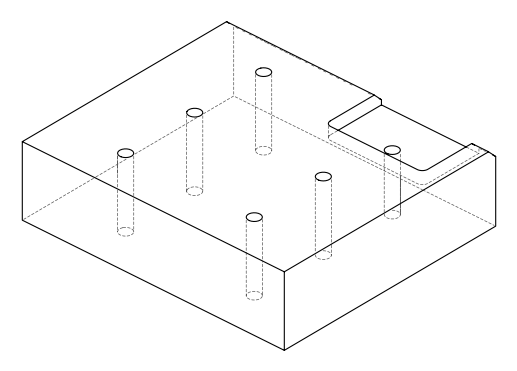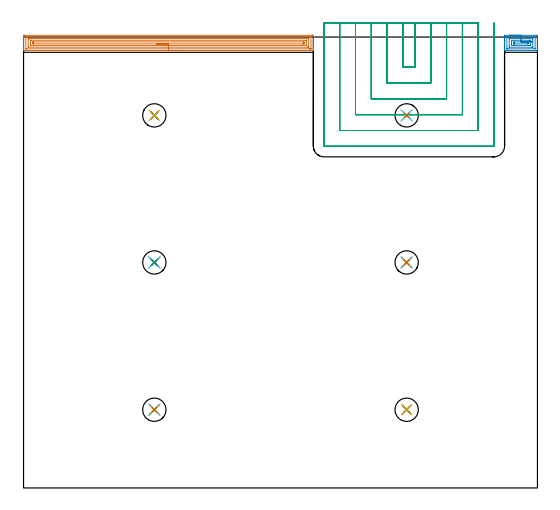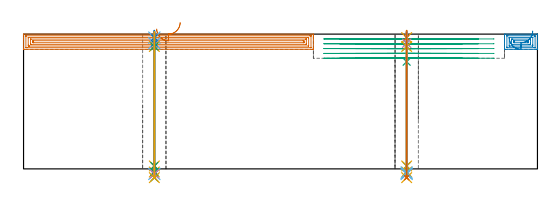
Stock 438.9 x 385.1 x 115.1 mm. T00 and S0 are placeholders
(PLAN: 31 operations, 24 tool changes, 41.8 min)
(1 AREA_MILL | FG_CHAMFER_SURFACE | UGT0205_001 | 10.15 min | 21489 mm3)
(2 AREA_MILL_1 | FG_CHAMFER_SURFACE_1 | UGT0205_001 | 1.38 min | 2950 mm3)
(3 MILL_SLOT | SLOT_PARTIAL_RECTANGULAR | UGT0201_100 | Follow Part, ap 4.5, ae 75% | 21.43 min | 342274 mm3)
(4 SPOT_DRILL | STEP1HOLE | NXT0321_9005460120000 | 0.05 min | 185 mm3)
(5 SPOT_DRILL_1 | STEP1HOLE_1 | NXT0321_9005460120000 | 0.05 min | 183 mm3)
(6 SPOT_DRILL_2 | STEP1HOLE_2 | NXT0321_9005460120000 | 0.05 min | 187 mm3)
(7 SPOT_DRILL_3 | STEP1HOLE_3 | NXT0321_9005460120000 | 0.05 min | 176 mm3)
(8 SPOT_DRILL_4 | STEP1HOLE_4 | NXT0321_9005460120000 | 0.05 min | 178 mm3)
(9 SPOT_DRILL_5 | STEP1HOLE_5 | NXT0321_9005460120000 | 0.05 min | 183 mm3)
(10 DRILL_BLIND_HOLE_INTO_CENTER | STEP1HOLE | NXT0301_023 | 0.04 min | 97 mm3)
(11 GUN_DRILL_THROUGH_HOLE | STEP1HOLE | UGT0307_001 | 0.52 min | 2085 mm3)
(12 SPADE_DRILL_TO_ENLARGE_THROUGH_HOLE | STEP1HOLE | UGT0306_003 | 0.49 min | 11715 mm3)
(13 DRILL_TO_ENLARGE_THROUGH_HOLE | STEP1HOLE | UGT0301_265 | 0.5 min | 21670 mm3)
(14 DRILL_BLIND_HOLE_INTO_CENTER_1 | STEP1HOLE_1 | NXT0301_023 | 0.04 min | 93 mm3)
(15 GUN_DRILL_THROUGH_HOLE_1 | STEP1HOLE_1 | UGT0307_001 | 0.52 min | 2074 mm3)
(16 SPADE_DRILL_TO_ENLARGE_THROUGH_HOLE_1 | STEP1HOLE_1 | UGT0306_003 | 0.49 min | 11724 mm3)
(17 DRILL_TO_ENLARGE_THROUGH_HOLE_1 | STEP1HOLE_1 | UGT0301_265 | 0.5 min | 21672 mm3)
(18 DRILL_BLIND_HOLE_INTO_CENTER_2 | STEP1HOLE_2 | NXT0301_023 | 0.04 min | 101 mm3)
(19 GUN_DRILL_THROUGH_HOLE_2 | STEP1HOLE_2 | UGT0307_001 | 0.52 min | 2065 mm3)
(20 SPADE_DRILL_TO_ENLARGE_THROUGH_HOLE_2 | STEP1HOLE_2 | UGT0306_003 | 0.49 min | 11738 mm3)
(21 DRILL_TO_ENLARGE_THROUGH_HOLE_2 | STEP1HOLE_2 | UGT0301_265 | 0.5 min | 21650 mm3)
(22 DRILL_BLIND_HOLE_INTO_CENTER_3 | STEP1HOLE_3 | NXT0301_023 | 0.04 min | 109 mm3)
(23 GUN_DRILL_THROUGH_HOLE_3 | STEP1HOLE_3 | UGT0307_001 | 0.52 min | 2063 mm3)
(24 SPADE_DRILL_TO_ENLARGE_THROUGH_HOLE_3 | STEP1HOLE_3 | UGT0306_003 | 0.49 min | 11723 mm3)
(25 DRILL_TO_ENLARGE_THROUGH_HOLE_3 | STEP1HOLE_3 | UGT0301_265 | 0.5 min | 21677 mm3)
(26 DRILL_BLIND_HOLE_INTO_CENTER_4 | STEP1HOLE_4 | NXT0301_023 | 0.04 min | 112 mm3)
(27 GUN_DRILL_THROUGH_HOLE_4 | STEP1HOLE_4 | UGT0307_001 | 0.52 min | 2069 mm3)
(28 SPADE_DRILL_TO_ENLARGE_THROUGH_HOLE_4 | STEP1HOLE_4 | UGT0306_003 | 0.49 min | 11699 mm3)
(29 DRILL_TO_ENLARGE_THROUGH_HOLE_4 | STEP1HOLE_4 | UGT0301_265 | 0.5 min | 21687 mm3)
(30 DRILL_THROUGH_HOLE_INTO_CENTER | STEP1HOLE_5 | NXT0301_065 | 0.4 min | 6357 mm3)
(31 DRILL_TO_ENLARGE_THROUGH_HOLE_5 | STEP1HOLE_5 | UGT0301_265 | 0.42 min | 22787 mm3)
(TOOL UGT0205_001 | Chamfer Mill 20 x 3 x 45 deg. | D20 FL50 Z2)
(TOOL UGT0201_100 | End Mill 18 mm | D18 FL22 Z2)
(TOOL NXT0321_9005460120000 | NC Spot Drill, 142deg, 12mm, Carbide, Uncoated | D12 PA142 FL30 Z2)
(TOOL NXT0301_023 | Carbide Drill 5.2mm [860.1-0520-016A1-MM 2214] | D5.2 PA140 FL28 Z2)
(TOOL UGT0307_001 | Gun Drill 5 mm | D5 PA130 FL24 Z1)
(TOOL UGT0306_003 | Spade Drill 12.5mm | D12.5 PA132 FL10 Z2)
(TOOL UGT0301_265 | Twist Drill 19.9 mm | D19.9 PA118 FL140 Z2)
(TOOL NXT0301_065 | Carbide Drill 9.4mm [860.1-0940-075A1-MM 2214] | D9.4 PA140 FL98 Z2)
(OP 1 AREA_MILL)
G17 G21 G94 G90
T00 M6
G54
G17 G0 G90 X133.75 Y373.6 S1061 M3
G43 Z125.1 H0
G94 G1 X133.712 Z124.228 F250.
X133.598 Z123.363
X133.409 Z122.512
X133.147 Z121.68
X132.813 Z120.874
X132.41 Z120.1
X131.942 Z119.364
X131.41 Z118.672
X130.821 Z118.029
X130.178 Z117.439
X129.486 Z116.908
X128.75 Z116.44
X127.976 Z116.037
X127.17 Z115.703
X126.338 Z115.441
X125.486 Z115.252
X124.622 Z115.138
X123.75 Z115.1
X0.158
X0.01 Y373.602 Z115.088
X0.003 Y373.728 Z114.964
X0. Y373.862 Z114.837
Y374.226 Z114.473
Y374.846 Z113.849
Y376.907 Z111.79
Y377.473 Z111.222
Y377.931 Z110.764
Y386.23 Z102.468
X0.004 Y386.516 Z102.181
X0.01 Y386.592 Z102.105
X0.088 Y386.599 Z102.099
X0.604 Y386.6 Z102.1
X246.519
X246.896 Y386.599 Z102.101
X247.269 Y386.596 Z102.102
X247.49 Y386.592 Z102.105
X247.494 Y386.23 Z102.468
X247.5 Y385.637 Z103.06
Y377.473 Z111.222
Y376.032 Z112.665
Y374.846 Z113.849
Y373.862 Z114.837
X247.497 Y373.728 Z114.964
X247.49 Y373.602 Z115.088
X247.342 Y373.6 Z115.1
X123.75
Y375.014 Z113.686
X2.389 Y375.015 Z113.685
X2.216 Y375.016 Z113.684
X2.045 Y375.02 Z113.68
X2.01 Y375.021 Z113.679
X2.006 Y375.045 Z113.655
X2.003 Y375.072 Z113.628
X2.001 Y375.227 Z113.473
Y384.987 Z103.713
X2.005 Y385.089 Z103.611
X2.01 Y385.156 Z103.544
X2.015 Y385.179 Z103.521
X2.03 Y385.18 Z103.52
X2.389 Y385.184 Z103.516
X2.561 Y385.185 Z103.515
X3.281 Y385.186 Z103.514
X245.111 Y385.185 Z103.515
X245.284 Y385.184 Z103.516
X245.455 Y385.18 Z103.52
X245.49 Y385.179 Z103.521
X245.494 Y385.155 Z103.545
X245.497 Y385.128 Z103.572
X245.5 Y384.973 Z103.727
X245.499 Y375.213 Z113.487
X245.495 Y375.111 Z113.589
X245.49 Y375.044 Z113.656
X245.485 Y375.021 Z113.679
X245.47 Y375.02 Z113.68
X245.111 Y375.015 Z113.685
X244.939
X244.219 Y375.014 Z113.686
X123.75
Y376.428 Z112.272
X4.345 Y376.429 Z112.271
X4.174 Y376.431 Z112.269
X4.011 Y376.435 Z112.265
X4.005 Y376.597 Z112.103
X4.001 Y376.767 Z111.933
X4. Y382.897 Z105.803
X4.006 Y383.603 Z105.097
X4.009 Y383.764 Z104.936
X4.174 Y383.767 Z104.933
X4.894 Y383.771 Z104.929
X5.066
X243.155
X243.326 Y383.769 Z104.931
X243.489 Y383.765 Z104.935
X243.495 Y383.603 Z105.097
X243.499 Y383.433 Z105.267
X243.5 Y377.303 Z111.397
X243.494 Y376.597 Z112.103
X243.491 Y376.435 Z112.265
X243.326 Y376.433 Z112.267
X242.606 Y376.429 Z112.271
X242.434 Y376.428 Z112.272
X123.75
Y377.843 Z110.857
X6.474
X6.129 Y377.845 Z110.855
X6.068 Y377.846 Z110.854
X6.01 Y377.849 Z110.851
X6. Y378.349 Z110.351
Y381.81 Z106.89
X6.002 Y382.269 Z106.431
X6.004 Y382.321 Z106.379
X6.008 Y382.345 Z106.355
X6.012 Y382.35 Z106.35
X6.027 Y382.352 Z106.348
X6.163 Y382.356 Z106.344
X6.335 Y382.357 Z106.343
X6.851
X241.026
X241.371 Y382.355 Z106.345
X241.432 Y382.354 Z106.346
X241.49 Y382.351 Z106.349
X241.5 Y381.851 Z106.849
Y378.39 Z110.31
X241.498 Y377.931 Z110.769
X241.496 Y377.879 Z110.821
X241.492 Y377.855 Z110.845
X241.488 Y377.85 Z110.85
X241.473 Y377.848 Z110.852
X241.337 Y377.844 Z110.856
X241.165 Y377.843 Z110.857
X240.649
X123.75
Y379.257 Z109.443
X8.602
X8.201 Y379.261 Z109.439
X8.01 Y379.265 Z109.435
X8.007 Y379.375 Z109.325
X8.001 Y379.847 Z108.853
Y380.1 Z108.6
X8.003 Y380.72 Z107.98
X8.01 Y380.925 Z107.775
X8.206 Y380.936 Z107.764
X8.635 Y380.943 Z107.757
X8.669
X238.898
X239.299 Y380.939 Z107.761
X239.49 Y380.935 Z107.765
X239.493 Y380.824 Z107.876
X239.499 Y380.353 Z108.347
Y380.1 Z108.6
X239.497 Y379.48 Z109.22
X239.49 Y379.275 Z109.425
X239.294 Y379.264 Z109.436
X238.865 Y379.257 Z109.443
X238.831
X123.75
X122.878 Z109.481
X122.014 Z109.595
X121.162 Z109.784
X120.33 Z110.046
X119.524 Z110.38
X118.75 Z110.783
X118.014 Z111.252
X117.322 Z111.783
X116.679 Z112.372
X116.09 Z113.015
X115.558 Z113.707
X115.09 Z114.443
X114.687 Z115.217
X114.353 Z116.023
X114.091 Z116.855
X113.902 Z117.707
X113.788 Z118.572
X113.75 Z119.443
G0 Z125.1
M5
M2
(OP 2 AREA_MILL_1)
G17 G21 G94 G90
T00 M6
G54
G17 G0 G90 X414.85 Y386.6 S1061 M3
G43 Z125.1 H0
Z112.1
G94 G1 X414.888 Z111.229 F250.
X415.002 Z110.364
X415.191 Z109.512
X415.453 Z108.68
X415.787 Z107.874
X416.19 Z107.1
X416.658 Z106.364
X417.19 Z105.672
X417.779 Z105.029
X418.422 Z104.44
X419.114 Z103.909
X419.85 Z103.44
X420.624 Z103.037
X421.43 Z102.703
X422.262 Z102.441
X423.114 Z102.252
X423.978 Z102.138
X424.85 Z102.1
X438.108 Y386.599 Z102.101
X438.479 Y386.597 Z102.103
X438.892 Y386.59 Z102.105
X438.896 Y386.23 Z102.465
X438.9 Y385.81 Z102.885
Y380.1 Z108.594
Y379.261 Z109.439
Y373.955 Z114.745
X438.89 Y373.607 Z115.093
X438.479 Y373.6 Z115.1
X411.221
X410.81 Y373.607 Z115.093
X410.8 Y373.955 Z114.745
Y379.261 Z109.439
Y380.1 Z108.594
Y385.773 Z102.922
X410.804 Y386.23 Z102.465
X410.808 Y386.59 Z102.105
X410.856 Y386.593 Z102.102
X411.221 Y386.6 Z102.1
X424.85
Y385.186 Z103.514
X436.01
X436.72 Y385.185 Z103.515
X436.892 Y385.183 Z103.517
X436.896 Y385.18 Z103.52
X436.899 Y385.176 Z103.524
X436.9 Y375.543 Z113.157
X436.897 Y375.364 Z113.336
X436.888 Y375.021 Z113.679
X436.72 Y375.017 Z113.683
X436.551 Y375.015 Z113.685
X413.69 Y375.014 Z113.686
X412.98 Y375.015 Z113.685
X412.808 Y375.017 Z113.683
X412.804 Y375.02 Z113.68
X412.801 Y375.024 Z113.676
X412.8 Y384.657 Z104.043
X412.803 Y384.836 Z103.864
X412.812 Y385.179 Z103.521
X412.98 Y385.183 Z103.517
X413.149 Y385.185 Z103.515
X424.85 Y385.186 Z103.514
Y383.771 Z104.929
X434.793
X434.854 Y383.77 Z104.93
X434.864 Y383.768 Z104.932
X434.89 Y383.761 Z104.939
X434.898 Y383.666 Z105.034
X434.899 Y383.603 Z105.097
X434.9 Y382.788 Z105.912
Y376.597 Z112.103
X434.897 Y376.496 Z112.204
X434.893 Y376.446 Z112.254
X434.892 Y376.438 Z112.262
X434.857 Y376.435 Z112.265
X434.761 Y376.432 Z112.268
X434.422 Y376.429 Z112.271
X434.252 Y376.428 Z112.272
X414.907 Y376.429 Z112.271
X414.846 Y376.43 Z112.27
X414.836 Y376.432 Z112.268
X414.81 Y376.439 Z112.261
X414.802 Y376.534 Z112.166
X414.801 Y376.597 Z112.103
X414.8 Y377.411 Z111.289
Y383.603 Z105.097
X414.803 Y383.704 Z104.996
X414.807 Y383.754 Z104.946
X414.808 Y383.762 Z104.938
X414.843 Y383.764 Z104.936
X414.939 Y383.768 Z104.932
X415.278 Y383.771 Z104.929
X415.448
X424.85
Y382.357 Z106.343
X431.816
X432.324 Y382.356 Z106.344
X432.699 Y382.353 Z106.347
X432.876 Y382.35 Z106.35
X432.892 Y382.161 Z106.539
X432.897 Y381.851 Z106.849
X432.9 Y381.278 Z107.422
Y380.976 Z107.724
Y378.651 Z110.049
X432.899 Y378.349 Z110.351
X432.897 Y378.062 Z110.638
X432.893 Y377.919 Z110.781
X432.89 Y377.853 Z110.847
X432.825 Y377.849 Z110.851
X432.324 Y377.845 Z110.855
X431.952 Y377.843 Z110.857
X417.884
X417.376 Y377.844 Z110.856
X417.001 Y377.846 Z110.854
X416.824 Y377.85 Z110.85
X416.808 Y378.039 Z110.661
X416.803 Y378.349 Z110.351
X416.8 Y378.922 Z109.778
Y379.224 Z109.476
Y381.549 Z107.151
X416.801 Y381.851 Z106.849
X416.803 Y382.138 Z106.562
X416.807 Y382.281 Z106.419
X416.81 Y382.347 Z106.353
X416.875 Y382.351 Z106.349
X417.376 Y382.355 Z106.345
X417.748 Y382.357 Z106.343
X424.85
Y380.943 Z107.757
X430.598
X430.779 Y380.941 Z107.759
X430.868 Y380.938 Z107.762
X430.885 Y380.937 Z107.763
X430.89 Y380.928 Z107.772
X430.895 Y380.9 Z107.8
X430.898 Y380.832 Z107.868
X430.9 Y380.643 Z108.057
X430.899 Y380.1 Z108.6
X430.898 Y379.769 Z108.931
X430.89 Y379.434 Z109.266
X430.873 Y379.264 Z109.436
X430.533 Y379.257 Z109.443
X419.102
X418.921 Y379.259 Z109.441
X418.832 Y379.262 Z109.438
X418.815 Y379.263 Z109.437
X418.81 Y379.272 Z109.428
X418.805 Y379.3 Z109.4
X418.802 Y379.368 Z109.332
X418.8 Y379.557 Z109.143
X418.801 Y380.1 Z108.6
X418.802 Y380.431 Z108.269
X418.81 Y380.766 Z107.934
X418.827 Y380.936 Z107.764
X419.167 Y380.943 Z107.757
X424.85
X425.722 Z107.795
X426.586 Z107.909
X427.438 Z108.098
X428.27 Z108.36
X429.076 Z108.694
X429.85 Z109.097
X430.586 Z109.565
X431.278 Z110.097
X431.921 Z110.686
X432.51 Z111.329
X433.041 Z112.021
X433.51 Z112.757
X433.913 Z113.531
X434.247 Z114.337
X434.509 Z115.169
X434.698 Z116.021
X434.812 Z116.885
X434.85 Z117.757
G0 Z125.1
M5
M2
(OP 3 MILL_SLOT)
G17 G21 G94 G90
T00 M6
G54
G17 G0 G90 X323.998 Y397.1 S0 M3
G43 Z125.1 H0
Z110.98
G94 G1 X324. Y394.1 F250.
Y394.049 F500.
Y359.3
X334.3
Y394.049
Y394.1
X334.302 Y397.1 F250.
X310.497
X310.5 Y394.1
Y394.049 F500.
Y345.8
X347.8
Y394.049
Y394.1
X347.803 Y397.1 F250.
X296.996
X297. Y394.1
Y394.049 F500.
Y332.3
X361.3
Y394.049
Y394.1
X361.304 Y397.1 F250.
X283.494
X283.5 Y394.1
Y394.049 F500.
Y318.8
X374.8
Y394.049
Y394.1
X374.806 Y397.1 F250.
X269.989
X270. Y394.1
Y394.049 F500.
Y305.3
X388.3
Y394.049
Y394.1
X388.311 Y397.1 F250.
X256.5 Y397.049
Y394.049
Y292. F500.
G3 X256.7 Y291.8 R0.2
G1 X401.6
G3 X401.8 Y292. R0.2
G1 Y394.049
Y397.049 F250.
G0 X324. Y397.1 Z106.86
G1 Y394.1
Y359.3 F500.
X334.3
Y394.1
Y397.1 F250.
X310.5
Y394.1
Y345.8 F500.
X347.8
Y394.1
Y397.1 F250.
X297.
Y394.1
Y332.3 F500.
X361.3
Y394.1
Y397.1 F250.
X283.5
Y394.1
Y318.8 F500.
X374.8
Y394.1
Y397.1 F250.
X270.
Y394.1
Y305.3 F500.
X388.3
Y394.1
Y397.1 F250.
X256.5
Y394.1
Y292. F500.
G3 X256.7 Y291.8 R0.2
G1 X401.6
G3 X401.8 Y292. R0.2
G1 Y394.1
Y397.1 F250.
G0 X324. Z102.74
G1 Y394.1
Y359.3 F500.
X334.3
Y394.1
Y397.1 F250.
X310.5
Y394.1
Y345.8 F500.
X347.8
Y394.1
Y397.1 F250.
X297.
Y394.1
Y332.3 F500.
X361.3
Y394.1
Y397.1 F250.
X283.5
Y394.1
Y318.8 F500.
X374.8
Y394.1
Y397.1 F250.
X270.
Y394.1
Y305.3 F500.
X388.3
Y394.1
Y397.1 F250.
X256.5
Y394.1
Y292. F500.
G3 X256.7 Y291.8 R0.2
G1 X401.6
G3 X401.8 Y292. R0.2
G1 Y394.1
Y397.1 F250.
G0 X324. Z98.62
G1 Y394.1
Y359.3 F500.
X334.3
Y394.1
Y397.1 F250.
X310.5
Y394.1
Y345.8 F500.
X347.8
Y394.1
Y397.1 F250.
X297.
Y394.1
Y332.3 F500.
X361.3
Y394.1
Y397.1 F250.
X283.5
Y394.1
Y318.8 F500.
X374.8
Y394.1
Y397.1 F250.
X270.
Y394.1
Y305.3 F500.
X388.3
Y394.1
Y397.1 F250.
X256.5
Y394.1
Y292. F500.
G3 X256.7 Y291.8 R0.2
G1 X401.6
G3 X401.8 Y292. R0.2
G1 Y394.1
Y397.1 F250.
G0 X324. Z94.5
G1 Y394.1
Y359.3 F500.
X334.3
Y394.1
Y397.1 F250.
X310.5
Y394.1
Y345.8 F500.
X347.8
Y394.1
Y397.1 F250.
X297.
Y394.1
Y332.3 F500.
X361.3
Y394.1
Y397.1 F250.
X283.5
Y394.1
Y318.8 F500.
X374.8
Y394.1
Y397.1 F250.
X270.
Y394.1
Y305.3 F500.
X388.3
Y394.1
Y397.1 F250.
X256.5
Y394.1
Y292. F500.
G3 X256.7 Y291.8 R0.2
G1 X401.6
G3 X401.8 Y292. R0.2
G1 Y394.1
Y397.1 F250.
G0 Z125.1
M5
M2
(OP 4 SPOT_DRILL)
G17 G21 G94 G90
T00 M6
G54
G17 G0 G90 X111.7 Y66.8 S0 M3
G43 Z125.1 H0
G94 G81 G98 Z112.1 F250. R118.1
G80
M5
M2
(OP 5 SPOT_DRILL_1)
G17 G21 G94 G90
T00 M6
G54
G17 G0 G90 X327.2 Y66.8 S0 M3
G43 Z125.1 H0
G94 G81 G98 Z112.1 F250. R118.1
G80
M5
M2
(OP 6 SPOT_DRILL_2)
G17 G21 G94 G90
T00 M6
G54
G17 G0 G90 X111.7 Y192.6 S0 M3
G43 Z125.1 H0
G94 G81 G98 Z112.1 F250. R118.1
G80
M5
M2
(OP 7 SPOT_DRILL_3)
G17 G21 G94 G90
T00 M6
G54
G17 G0 G90 X327.2 Y192.6 S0 M3
G43 Z125.1 H0
G94 G81 G98 Z112.1 F250. R118.1
G80
M5
M2
(OP 8 SPOT_DRILL_4)
G17 G21 G94 G90
T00 M6
G54
G17 G0 G90 X111.7 Y318.2 S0 M3
G43 Z125.1 H0
G94 G81 G98 Z112.1 F250. R118.1
G80
M5
M2
(OP 9 SPOT_DRILL_5)
G17 G21 G94 G90
T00 M6
G54
G17 G0 G90 X327.2 Y318.2 S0 M3
G43 Z125.1 H0
G94 G81 G98 Z91.5 F250. R97.5
G80
M5
M2
(OP 10 DRILL_BLIND_HOLE_INTO_CENTER)
G17 G21 G94 G90
T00 M6
G54
G17 G0 G90 X111.7 Y66.8 S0 M3
G43 Z125.1 H1
G94 G81 G98 Z107.3 F250. R117.1
G80
M5
M2
(OP 11 GUN_DRILL_THROUGH_HOLE)
G17 G21 G94 G90
T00 M6
G54
G17 G0 G90 X111.7 Y66.8 M8
G43 Z125.1 H0
Z112.986
S716 M3
G94 G1 Z104.544 F125. M26
G4 X.084
Z2.5 F250.
G4 X.084
Z-2.666 F125.
G4 X.084
M5
M9
G0 Z112.986
Z125.1
M2
(OP 12 SPADE_DRILL_TO_ENLARGE_THROUGH_HOLE)
G17 G21 G94 G90
T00 M6
G54
G17 G0 G90 X111.7 Y66.8 S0 M3
G43 Z125.1 H0
G94 G73 G98 Z-4.283 F250. Q11.938 R117.1
G80
M5
M2
(OP 13 DRILL_TO_ENLARGE_THROUGH_HOLE)
G17 G21 G94 G90
T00 M6
G54
G17 G0 G90 X111.7 Y66.8 S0 M3
G43 Z125.1 H0
G94 G73 G98 Z-7.479 F250. Q17.511 R117.1
G80
M5
M2
(OP 14 DRILL_BLIND_HOLE_INTO_CENTER_1)
G17 G21 G94 G90
T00 M6
G54
G17 G0 G90 X327.2 Y66.8 S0 M3
G43 Z125.1 H1
G94 G81 G98 Z107.3 F250. R117.1
G80
M5
M2
(OP 15 GUN_DRILL_THROUGH_HOLE_1)
G17 G21 G94 G90
T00 M6
G54
G17 G0 G90 X327.2 Y66.8 M8
G43 Z125.1 H0
Z112.986
S716 M3
G94 G1 Z104.544 F125. M26
G4 X.084
Z2.5 F250.
G4 X.084
Z-2.666 F125.
G4 X.084
M5
M9
G0 Z112.986
Z125.1
M2
(OP 16 SPADE_DRILL_TO_ENLARGE_THROUGH_HOLE_1)
G17 G21 G94 G90
T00 M6
G54
G17 G0 G90 X327.2 Y66.8 S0 M3
G43 Z125.1 H0
G94 G73 G98 Z-4.283 F250. Q11.938 R117.1
G80
M5
M2
(OP 17 DRILL_TO_ENLARGE_THROUGH_HOLE_1)
G17 G21 G94 G90
T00 M6
G54
G17 G0 G90 X327.2 Y66.8 S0 M3
G43 Z125.1 H0
G94 G73 G98 Z-7.479 F250. Q17.511 R117.1
G80
M5
M2
(OP 18 DRILL_BLIND_HOLE_INTO_CENTER_2)
G17 G21 G94 G90
T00 M6
G54
G17 G0 G90 X111.7 Y192.6 S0 M3
G43 Z125.1 H1
G94 G81 G98 Z107.3 F250. R117.1
G80
M5
M2
(OP 19 GUN_DRILL_THROUGH_HOLE_2)
G17 G21 G94 G90
T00 M6
G54
G17 G0 G90 X111.7 Y192.6 M8
G43 Z125.1 H0
Z112.986
S716 M3
G94 G1 Z104.544 F125. M26
G4 X.084
Z2.5 F250.
G4 X.084
Z-2.666 F125.
G4 X.084
M5
M9
G0 Z112.986
Z125.1
M2
(OP 20 SPADE_DRILL_TO_ENLARGE_THROUGH_HOLE_2)
G17 G21 G94 G90
T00 M6
G54
G17 G0 G90 X111.7 Y192.6 S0 M3
G43 Z125.1 H0
G94 G73 G98 Z-4.283 F250. Q11.938 R117.1
G80
M5
M2
(OP 21 DRILL_TO_ENLARGE_THROUGH_HOLE_2)
G17 G21 G94 G90
T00 M6
G54
G17 G0 G90 X111.7 Y192.6 S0 M3
G43 Z125.1 H0
G94 G73 G98 Z-7.479 F250. Q17.511 R117.1
G80
M5
M2
(OP 22 DRILL_BLIND_HOLE_INTO_CENTER_3)
G17 G21 G94 G90
T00 M6
G54
G17 G0 G90 X327.2 Y192.6 S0 M3
G43 Z125.1 H1
G94 G81 G98 Z107.3 F250. R117.1
G80
M5
M2
(OP 23 GUN_DRILL_THROUGH_HOLE_3)
G17 G21 G94 G90
T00 M6
G54
G17 G0 G90 X327.2 Y192.6 M8
G43 Z125.1 H0
Z112.986
S716 M3
G94 G1 Z104.544 F125. M26
G4 X.084
Z2.5 F250.
G4 X.084
Z-2.666 F125.
G4 X.084
M5
M9
G0 Z112.986
Z125.1
M2
(OP 24 SPADE_DRILL_TO_ENLARGE_THROUGH_HOLE_3)
G17 G21 G94 G90
T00 M6
G54
G17 G0 G90 X327.2 Y192.6 S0 M3
G43 Z125.1 H0
G94 G73 G98 Z-4.283 F250. Q11.938 R117.1
G80
M5
M2
(OP 25 DRILL_TO_ENLARGE_THROUGH_HOLE_3)
G17 G21 G94 G90
T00 M6
G54
G17 G0 G90 X327.2 Y192.6 S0 M3
G43 Z125.1 H0
G94 G73 G98 Z-7.479 F250. Q17.511 R117.1
G80
M5
M2
(OP 26 DRILL_BLIND_HOLE_INTO_CENTER_4)
G17 G21 G94 G90
T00 M6
G54
G17 G0 G90 X111.7 Y318.2 S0 M3
G43 Z125.1 H1
G94 G81 G98 Z107.3 F250. R117.1
G80
M5
M2
(OP 27 GUN_DRILL_THROUGH_HOLE_4)
G17 G21 G94 G90
T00 M6
G54
G17 G0 G90 X111.7 Y318.2 M8
G43 Z125.1 H0
Z112.986
S716 M3
G94 G1 Z104.544 F125. M26
G4 X.084
Z2.5 F250.
G4 X.084
Z-2.666 F125.
G4 X.084
M5
M9
G0 Z112.986
Z125.1
M2
(OP 28 SPADE_DRILL_TO_ENLARGE_THROUGH_HOLE_4)
G17 G21 G94 G90
T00 M6
G54
G17 G0 G90 X111.7 Y318.2 S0 M3
G43 Z125.1 H0
G94 G73 G98 Z-4.283 F250. Q11.938 R117.1
G80
M5
M2
(OP 29 DRILL_TO_ENLARGE_THROUGH_HOLE_4)
G17 G21 G94 G90
T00 M6
G54
G17 G0 G90 X111.7 Y318.2 S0 M3
G43 Z125.1 H0
G94 G73 G98 Z-7.479 F250. Q17.511 R117.1
G80
M5
M2
(OP 30 DRILL_THROUGH_HOLE_INTO_CENTER)
G17 G21 G94 G90
T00 M6
G54
G17 G0 G90 X327.2 Y318.2 S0 M3
G43 Z125.1 H1
G94 G73 G98 Z-3.211 F250. Q8.883 R96.5
G80
M5
M2
(OP 31 DRILL_TO_ENLARGE_THROUGH_HOLE_5)
G17 G21 G94 G90
T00 M6
G54
G17 G0 G90 X327.2 Y318.2 S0 M3
G43 Z125.1 H0
G94 G73 G98 Z-7.479 F250. Q16.996 R96.5
G80
M5
M2
